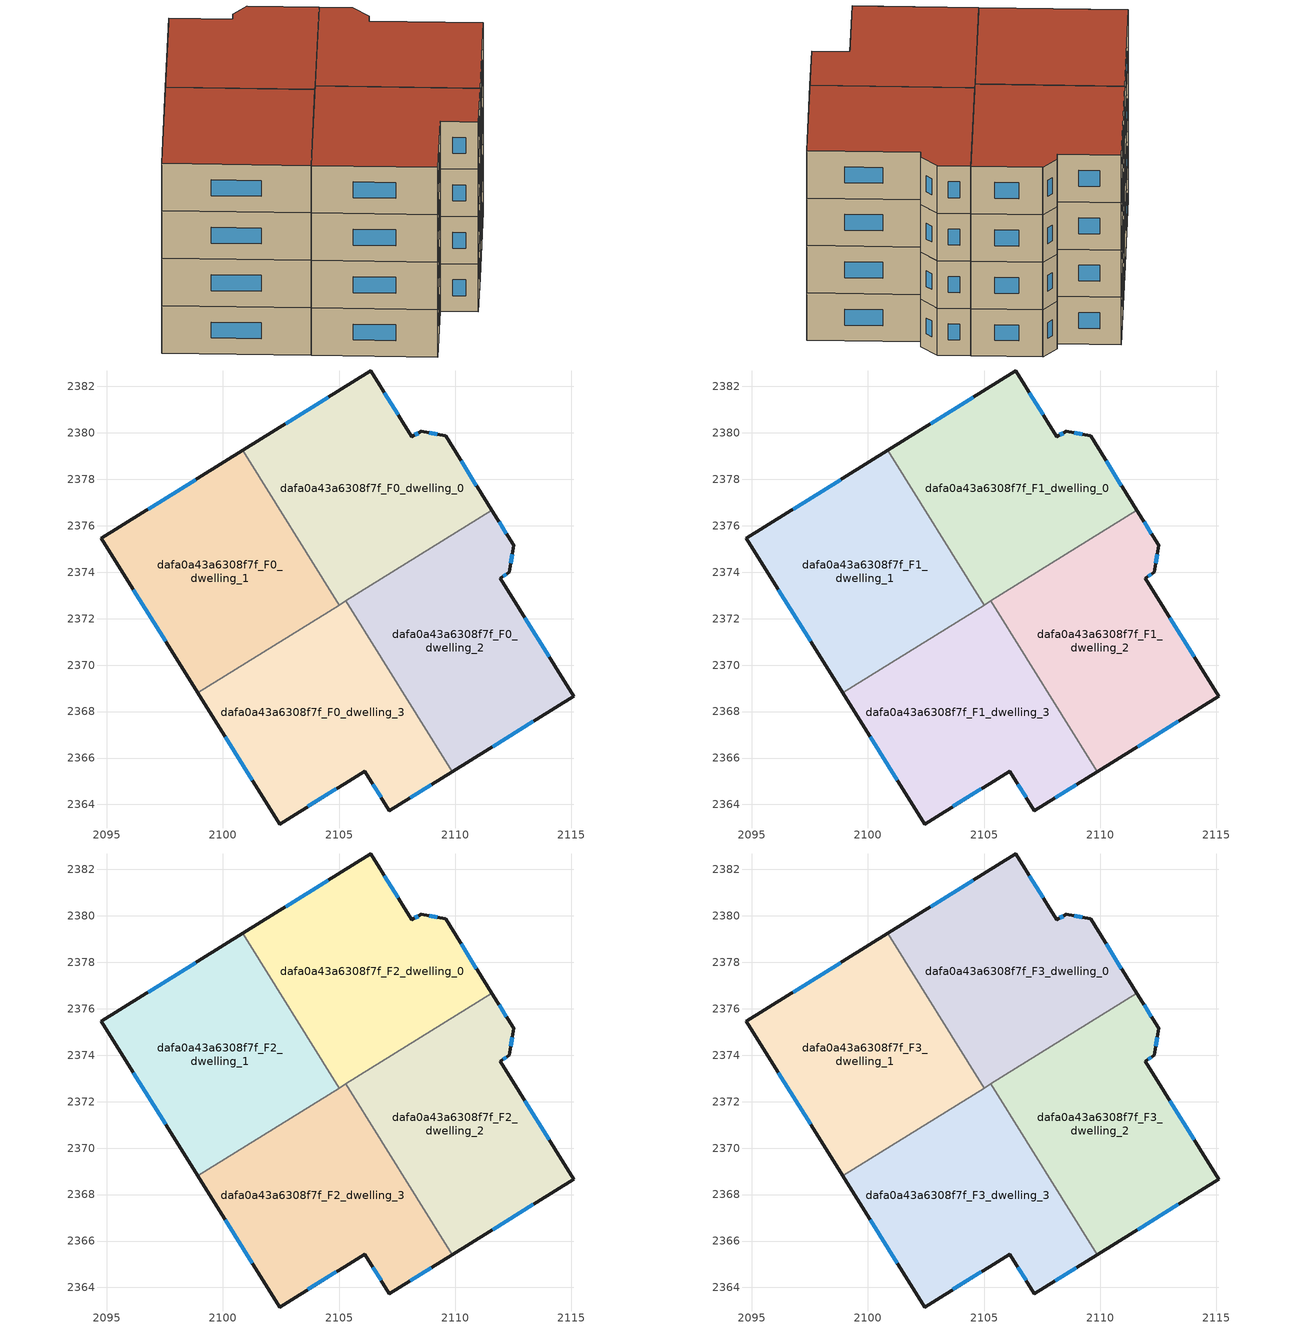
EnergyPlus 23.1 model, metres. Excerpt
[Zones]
dafa0a43a6308f7f_F0_dwelling_0
 floor ground (EU_floor_Construction): 2109.57,2379.88 2109.58,2379.87 2111.58,2376.67 2105,2372.58 2100.86,2379.25 2106.36,2382.67 2108.13,2379.83 2108.53,2380.08 z0
 wall outside (EU_wall_Construction): 2111.58,2376.67 2109.58,2379.87 2109.57,2379.88 2108.53,2380.08 2108.13,2379.83 2106.36,2382.67 2100.86,2379.25 z0:3
 wall to dafa0a43a6308f7f_F0_dwelling_1 (EU_wall_Construction): 2100.86,2379.25 2105,2372.58 z0:3
 wall to dafa0a43a6308f7f_F0_dwelling_2 (EU_wall_Construction): 2105.3,2372.76 2111.58,2376.67 z0:3
 wall to dafa0a43a6308f7f_F0_dwelling_3 (EU_wall_Construction): 2105,2372.58 2105.3,2372.76 z0:3
 window (EU_Window_Construction): 2109.23,2379.95 2108.88,2380.01 / 2110.91,2377.73 2110.25,2378.8 / 2104.53,2381.53 2102.69,2380.39 / 2107.54,2380.78 2106.95,2381.72 / 2108.4,2380 2108.27,2379.91 z1:2
dafa0a43a6308f7f_F0_dwelling_1
 floor ground (EU_floor_Construction): 2100.86,2379.25 2105,2372.58 2098.91,2368.8 2094.76,2375.46 z0
 wall outside (EU_wall_Construction): 2100.86,2379.25 2094.76,2375.46 2098.91,2368.8 z0:3
 wall to dafa0a43a6308f7f_F0_dwelling_3 (EU_wall_Construction): 2098.91,2368.8 2105,2372.58 z0:3
 window (EU_Window_Construction): 2098.83,2377.99 2096.79,2376.72 / 2096.14,2373.24 2097.53,2371.02 z1:2
dafa0a43a6308f7f_F0_dwelling_2
 floor ground (EU_floor_Construction): 2112.52,2375.16 2112.33,2373.99 2111.93,2373.74 2115.1,2368.66 2109.86,2365.41 2105.3,2372.76 2111.58,2376.67 z0
 wall outside (EU_wall_Construction): 2109.86,2365.41 2115.1,2368.66 2111.93,2373.74 2112.33,2373.99 2112.52,2375.16 2111.58,2376.67 z0:3
 wall to dafa0a43a6308f7f_F0_dwelling_3 (EU_wall_Construction): 2105.3,2372.76 2109.86,2365.41 z0:3
 window (EU_Window_Construction): 2112.39,2374.38 2112.45,2374.77 / 2112.06,2373.83 2112.2,2373.91 / 2114.05,2370.36 2112.99,2372.05 / 2111.61,2366.49 2113.36,2367.58 / 2112.2,2375.66 2111.89,2376.16 z1:2
dafa0a43a6308f7f_F0_dwelling_3
 floor ground (EU_floor_Construction): 2105.3,2372.76 2109.86,2365.41 2107.16,2363.73 2106.1,2365.44 2102.44,2363.16 2098.91,2368.8 z0
 wall outside (EU_wall_Construction): 2098.91,2368.8 2102.44,2363.16 2106.1,2365.44 2107.16,2363.73 2109.86,2365.41 z0:3
 window (EU_Window_Construction): 2108.06,2364.29 2108.96,2364.85 / 2106.46,2364.87 2106.81,2364.3 / 2103.66,2363.92 2104.88,2364.68 / 2100.09,2366.92 2101.26,2365.04 z1:2
dafa0a43a6308f7f_F1_dwelling_0
 floor to dafa0a43a6308f7f_F0_dwelling_0 (EU_floor_Construction): 2109.57,2379.88 2109.58,2379.87 2111.58,2376.67 2105,2372.58 2100.86,2379.25 2106.36,2382.67 2108.13,2379.83 2108.53,2380.08 z3
 wall outside (EU_wall_Construction): 2111.58,2376.67 2109.58,2379.87 2109.57,2379.88 2108.53,2380.08 2108.13,2379.83 2106.36,2382.67 2100.86,2379.25 z3:6
 wall to dafa0a43a6308f7f_F1_dwelling_1 (EU_wall_Construction): 2100.86,2379.25 2105,2372.58 z3:6
 wall to dafa0a43a6308f7f_F1_dwelling_2 (EU_wall_Construction): 2105.3,2372.76 2111.58,2376.67 z3:6
 wall to dafa0a43a6308f7f_F1_dwelling_3 (EU_wall_Construction): 2105,2372.58 2105.3,2372.76 z3:6
 window (EU_Window_Construction): 2109.23,2379.95 2108.88,2380.01 / 2110.91,2377.73 2110.25,2378.8 / 2104.53,2381.53 2102.69,2380.39 / 2107.54,2380.78 2106.95,2381.72 / 2108.4,2380 2108.27,2379.91 z4:5
dafa0a43a6308f7f_F1_dwelling_1
 floor to dafa0a43a6308f7f_F0_dwelling_1 (EU_floor_Construction): 2100.86,2379.25 2105,2372.58 2098.91,2368.8 2094.76,2375.46 z3
 wall outside (EU_wall_Construction): 2100.86,2379.25 2094.76,2375.46 2098.91,2368.8 z3:6
 wall to dafa0a43a6308f7f_F1_dwelling_3 (EU_wall_Construction): 2098.91,2368.8 2105,2372.58 z3:6
 window (EU_Window_Construction): 2098.83,2377.99 2096.79,2376.72 / 2096.14,2373.24 2097.53,2371.02 z4:5
dafa0a43a6308f7f_F1_dwelling_2
 floor to dafa0a43a6308f7f_F0_dwelling_2 (EU_floor_Construction): 2112.52,2375.16 2112.33,2373.99 2111.93,2373.74 2115.1,2368.66 2109.86,2365.41 2105.3,2372.76 2111.58,2376.67 z3
 wall outside (EU_wall_Construction): 2109.86,2365.41 2115.1,2368.66 2111.93,2373.74 2112.33,2373.99 2112.52,2375.16 2111.58,2376.67 z3:6
 wall to dafa0a43a6308f7f_F1_dwelling_3 (EU_wall_Construction): 2105.3,2372.76 2109.86,2365.41 z3:6
 window (EU_Window_Construction): 2112.39,2374.38 2112.45,2374.77 / 2112.06,2373.83 2112.2,2373.91 / 2114.05,2370.36 2112.99,2372.05 / 2111.61,2366.49 2113.36,2367.58 / 2112.2,2375.66 2111.89,2376.16 z4:5
dafa0a43a6308f7f_F1_dwelling_3
 floor to dafa0a43a6308f7f_F0_dwelling_3 (EU_floor_Construction): 2105.3,2372.76 2109.86,2365.41 2107.16,2363.73 2106.1,2365.44 2102.44,2363.16 2098.91,2368.8 z3
 wall outside (EU_wall_Construction): 2098.91,2368.8 2102.44,2363.16 2106.1,2365.44 2107.16,2363.73 2109.86,2365.41 z3:6
 window (EU_Window_Construction): 2108.06,2364.29 2108.96,2364.85 / 2106.46,2364.87 2106.81,2364.3 / 2103.66,2363.92 2104.88,2364.68 / 2100.09,2366.92 2101.26,2365.04 z4:5
dafa0a43a6308f7f_F2_dwelling_0
 floor to dafa0a43a6308f7f_F1_dwelling_0 (EU_floor_Construction): 2109.57,2379.88 2109.58,2379.87 2111.58,2376.67 2105,2372.58 2100.86,2379.25 2106.36,2382.67 2108.13,2379.83 2108.53,2380.08 z6
 wall outside (EU_wall_Construction): 2111.58,2376.67 2109.58,2379.87 2109.57,2379.88 2108.53,2380.08 2108.13,2379.83 2106.36,2382.67 2100.86,2379.25 z6:9
 wall to dafa0a43a6308f7f_F2_dwelling_1 (EU_wall_Construction): 2100.86,2379.25 2105,2372.58 z6:9
 wall to dafa0a43a6308f7f_F2_dwelling_2 (EU_wall_Construction): 2105.3,2372.76 2111.58,2376.67 z6:9
 wall to dafa0a43a6308f7f_F2_dwelling_3 (EU_wall_Construction): 2105,2372.58 2105.3,2372.76 z6:9
 window (EU_Window_Construction): 2109.23,2379.95 2108.88,2380.01 / 2110.91,2377.73 2110.25,2378.8 / 2104.53,2381.53 2102.69,2380.39 / 2107.54,2380.78 2106.95,2381.72 / 2108.4,2380 2108.27,2379.91 z7:8
dafa0a43a6308f7f_F2_dwelling_1
 floor to dafa0a43a6308f7f_F1_dwelling_1 (EU_floor_Construction): 2100.86,2379.25 2105,2372.58 2098.91,2368.8 2094.76,2375.46 z6
 wall outside (EU_wall_Construction): 2100.86,2379.25 2094.76,2375.46 2098.91,2368.8 z6:9
 wall to dafa0a43a6308f7f_F2_dwelling_3 (EU_wall_Construction): 2098.91,2368.8 2105,2372.58 z6:9
 window (EU_Window_Construction): 2098.83,2377.99 2096.79,2376.72 / 2096.14,2373.24 2097.53,2371.02 z7:8
dafa0a43a6308f7f_F2_dwelling_2
 floor to dafa0a43a6308f7f_F1_dwelling_2 (EU_floor_Construction): 2112.52,2375.16 2112.33,2373.99 2111.93,2373.74 2115.1,2368.66 2109.86,2365.41 2105.3,2372.76 2111.58,2376.67 z6
 wall outside (EU_wall_Construction): 2109.86,2365.41 2115.1,2368.66 2111.93,2373.74 2112.33,2373.99 2112.52,2375.16 2111.58,2376.67 z6:9
 wall to dafa0a43a6308f7f_F2_dwelling_3 (EU_wall_Construction): 2105.3,2372.76 2109.86,2365.41 z6:9
 window (EU_Window_Construction): 2112.39,2374.38 2112.45,2374.77 / 2112.06,2373.83 2112.2,2373.91 / 2114.05,2370.36 2112.99,2372.05 / 2111.61,2366.49 2113.36,2367.58 / 2112.2,2375.66 2111.89,2376.16 z7:8
dafa0a43a6308f7f_F2_dwelling_3
 floor to dafa0a43a6308f7f_F1_dwelling_3 (EU_floor_Construction): 2105.3,2372.76 2109.86,2365.41 2107.16,2363.73 2106.1,2365.44 2102.44,2363.16 2098.91,2368.8 z6
 wall outside (EU_wall_Construction): 2098.91,2368.8 2102.44,2363.16 2106.1,2365.44 2107.16,2363.73 2109.86,2365.41 z6:9
 window (EU_Window_Construction): 2108.06,2364.29 2108.96,2364.85 / 2106.46,2364.87 2106.81,2364.3 / 2103.66,2363.92 2104.88,2364.68 / 2100.09,2366.92 2101.26,2365.04 z7:8
dafa0a43a6308f7f_F3_dwelling_0
 floor to dafa0a43a6308f7f_F2_dwelling_0 (EU_floor_Construction): 2109.57,2379.88 2109.58,2379.87 2111.58,2376.67 2105,2372.58 2100.86,2379.25 2106.36,2382.67 2108.13,2379.83 2108.53,2380.08 z9
 wall outside (EU_wall_Construction): 2111.58,2376.67 2109.58,2379.87 2109.57,2379.88 2108.53,2380.08 2108.13,2379.83 2106.36,2382.67 2100.86,2379.25 z9:12
 wall to dafa0a43a6308f7f_F3_dwelling_1 (EU_wall_Construction): 2100.86,2379.25 2105,2372.58 z9:12
 wall to dafa0a43a6308f7f_F3_dwelling_2 (EU_wall_Construction): 2105.3,2372.76 2111.58,2376.67 z9:12
 wall to dafa0a43a6308f7f_F3_dwelling_3 (EU_wall_Construction): 2105,2372.58 2105.3,2372.76 z9:12
 window (EU_Window_Construction): 2109.23,2379.95 2108.88,2380.01 / 2110.91,2377.73 2110.25,2378.8 / 2104.53,2381.53 2102.69,2380.39 / 2107.54,2380.78 2106.95,2381.72 / 2108.4,2380 2108.27,2379.91 z10:11
 roof outside (EU_roof_Construction): 2111.58,2376.67 2109.58,2379.87 2109.57,2379.88 2108.53,2380.08 2108.13,2379.83 2106.36,2382.67 2100.86,2379.25 2105,2372.58 z12
dafa0a43a6308f7f_F3_dwelling_1
 floor to dafa0a43a6308f7f_F2_dwelling_1 (EU_floor_Construction): 2100.86,2379.25 2105,2372.58 2098.91,2368.8 2094.76,2375.46 z9
 wall outside (EU_wall_Construction): 2100.86,2379.25 2094.76,2375.46 2098.91,2368.8 z9:12
 wall to dafa0a43a6308f7f_F3_dwelling_3 (EU_wall_Construction): 2098.91,2368.8 2105,2372.58 z9:12
 window (EU_Window_Construction): 2098.83,2377.99 2096.79,2376.72 / 2096.14,2373.24 2097.53,2371.02 z10:11
 roof outside (EU_roof_Construction): 2105,2372.58 2100.86,2379.25 2094.76,2375.46 2098.91,2368.8 z12
dafa0a43a6308f7f_F3_dwelling_2
 floor to dafa0a43a6308f7f_F2_dwelling_2 (EU_floor_Construction): 2112.52,2375.16 2112.33,2373.99 2111.93,2373.74 2115.1,2368.66 2109.86,2365.41 2105.3,2372.76 2111.58,2376.67 z9
 wall outside (EU_wall_Construction): 2109.86,2365.41 2115.1,2368.66 2111.93,2373.74 2112.33,2373.99 2112.52,2375.16 2111.58,2376.67 z9:12
 wall to dafa0a43a6308f7f_F3_dwelling_3 (EU_wall_Construction): 2105.3,2372.76 2109.86,2365.41 z9:12
 window (EU_Window_Construction): 2112.39,2374.38 2112.45,2374.77 / 2112.06,2373.83 2112.2,2373.91 / 2114.05,2370.36 2112.99,2372.05 / 2111.61,2366.49 2113.36,2367.58 / 2112.2,2375.66 2111.89,2376.16 z10:11
 roof outside (EU_roof_Construction): 2115.1,2368.66 2111.93,2373.74 2112.33,2373.99 2112.52,2375.16 2111.58,2376.67 2105.3,2372.76 2109.86,2365.41 z12
dafa0a43a6308f7f_F3_dwelling_3
 floor to dafa0a43a6308f7f_F2_dwelling_3 (EU_floor_Construction): 2105.3,2372.76 2109.86,2365.41 2107.16,2363.73 2106.1,2365.44 2102.44,2363.16 2098.91,2368.8 z9
 wall outside (EU_wall_Construction): 2098.91,2368.8 2102.44,2363.16 2106.1,2365.44 2107.16,2363.73 2109.86,2365.41 z9:12
 window (EU_Window_Construction): 2108.06,2364.29 2108.96,2364.85 / 2106.46,2364.87 2106.81,2364.3 / 2103.66,2363.92 2104.88,2364.68 / 2100.09,2366.92 2101.26,2365.04 z10:11
 roof outside (EU_roof_Construction): 2109.86,2365.41 2105.3,2372.76 2098.91,2368.8 2102.44,2363.16 2106.1,2365.44 2107.16,2363.73 z12
[Building]
EU S2 Campaign: North Axis=0; Terrain=City; Solar Distribution=FullExterior
[Site:Location]
Budapest.Ferenc.Liszt.Intl.AP: Latitude=47.437; Longitude=19.256; Time Zone=1; Elevation=185
[SizingPeriod:WeatherFileDays]
AnnualSizingPeriod: Begin Month=1; Begin Day of Month=1; End Month=12; End Day of Month=31; Day of Week for Start Day=Monday; Use Weather File Daylight Saving Period=No; Use Weather File Rain and Snow Indicators=No
[MATERIAL]
EU_InternalMass_Material: Roughness=MediumRough; Thickness=0.1; Conductivity=1; Density=1800; Specific Heat=900; Thermal Absorptance=0.9; Solar Absorptance=0.7; Visible Absorptance=0.7
[MATERIAL:NOMASS] Roughness=MediumRough; Thermal Absorptance=0.9; Solar Absorptance=0.7; Visible Absorptance=0.7
Name | Thermal Resistance
EU_wall_NoMass | 0.893917
EU_roof_NoMass | 1.41085
EU_floor_NoMass | 0.993241
[WINDOWMATERIAL:SIMPLEGLAZINGSYSTEM]
EU_Window_SimpleGlazing: UFactor=3.26652; Solar Heat Gain Coefficient=0.75; Visible Transmittance=0.75
[CONSTRUCTION]
EU_wall_Construction: EU_wall_NoMass
EU_roof_Construction: EU_roof_NoMass
EU_floor_Construction: EU_floor_NoMass
EU_Window_Construction: EU_Window_SimpleGlazing
EU_InternalMass_Construction: EU_InternalMass_Material
[ZONE] Type=1; Multiplier=1; Ceiling Height=autocalculate; Floor Area=autocalculate; Part of Total Floor Area=Yes
Name | Volume
dafa0a43a6308f7f_F0_dwelling_0; dafa0a43a6308f7f_F1_dwelling_0; dafa0a43a6308f7f_F2_dwelling_0; dafa0a43a6308f7f_F3_dwelling_0 | 168.87
dafa0a43a6308f7f_F0_dwelling_1; dafa0a43a6308f7f_F1_dwelling_1; dafa0a43a6308f7f_F2_dwelling_1; dafa0a43a6308f7f_F3_dwelling_1 | 168.88
dafa0a43a6308f7f_F0_dwelling_2; dafa0a43a6308f7f_F1_dwelling_2; dafa0a43a6308f7f_F2_dwelling_2; dafa0a43a6308f7f_F3_dwelling_2 | 168.869
dafa0a43a6308f7f_F0_dwelling_3; dafa0a43a6308f7f_F1_dwelling_3; dafa0a43a6308f7f_F2_dwelling_3; dafa0a43a6308f7f_F3_dwelling_3 | 168.863
[INTERNALMASS] Construction=EU_InternalMass_Construction
Name | Zone or ZoneList | Surface Area
dafa0a43a6308f7f_F0_dwelling_0_EU_InternalMass | dafa0a43a6308f7f_F0_dwelling_0 | 56.2899
dafa0a43a6308f7f_F0_dwelling_1_EU_InternalMass | dafa0a43a6308f7f_F0_dwelling_1 | 56.2934
dafa0a43a6308f7f_F0_dwelling_2_EU_InternalMass | dafa0a43a6308f7f_F0_dwelling_2 | 56.2897
dafa0a43a6308f7f_F0_dwelling_3_EU_InternalMass | dafa0a43a6308f7f_F0_dwelling_3 | 56.2869
dafa0a43a6308f7f_F1_dwelling_0_EU_InternalMass | dafa0a43a6308f7f_F1_dwelling_0 | 56.2899
dafa0a43a6308f7f_F1_dwelling_1_EU_InternalMass | dafa0a43a6308f7f_F1_dwelling_1 | 56.2934
dafa0a43a6308f7f_F1_dwelling_2_EU_InternalMass | dafa0a43a6308f7f_F1_dwelling_2 | 56.2897
dafa0a43a6308f7f_F1_dwelling_3_EU_InternalMass | dafa0a43a6308f7f_F1_dwelling_3 | 56.2869
dafa0a43a6308f7f_F2_dwelling_0_EU_InternalMass | dafa0a43a6308f7f_F2_dwelling_0 | 56.2899
dafa0a43a6308f7f_F2_dwelling_1_EU_InternalMass | dafa0a43a6308f7f_F2_dwelling_1 | 56.2934
dafa0a43a6308f7f_F2_dwelling_2_EU_InternalMass | dafa0a43a6308f7f_F2_dwelling_2 | 56.2897
dafa0a43a6308f7f_F2_dwelling_3_EU_InternalMass | dafa0a43a6308f7f_F2_dwelling_3 | 56.2869
dafa0a43a6308f7f_F3_dwelling_0_EU_InternalMass | dafa0a43a6308f7f_F3_dwelling_0 | 56.2899
dafa0a43a6308f7f_F3_dwelling_1_EU_InternalMass | dafa0a43a6308f7f_F3_dwelling_1 | 56.2934
dafa0a43a6308f7f_F3_dwelling_2_EU_InternalMass | dafa0a43a6308f7f_F3_dwelling_2 | 56.2897
dafa0a43a6308f7f_F3_dwelling_3_EU_InternalMass | dafa0a43a6308f7f_F3_dwelling_3 | 56.2869
[OTHEREQUIPMENT] Fuel Type=Electricity; Design Level Calculation Method=Watts/Area; Power per Zone Floor Area=1; Fraction Latent=0; Fraction Radiant=0; Fraction Lost=0; Carbon Dioxide Generation Rate=0; EndUse Subcategory=EU_Step8_InternalGains
Name | Zone or ZoneList or Space or SpaceList | Schedule
EU_Step8_InternalGain_dafa0a43a6308f7f_F0_dwelling_0_f000 | dafa0a43a6308f7f_F0_dwelling_0 | EU_Step8_GainSchedule_dafa0a43a6308f7f_F0_dwelling_0_f000
EU_Step8_InternalGain_dafa0a43a6308f7f_F0_dwelling_1_f000 | dafa0a43a6308f7f_F0_dwelling_1 | EU_Step8_GainSchedule_dafa0a43a6308f7f_F0_dwelling_1_f000
EU_Step8_InternalGain_dafa0a43a6308f7f_F0_dwelling_2_f000 | dafa0a43a6308f7f_F0_dwelling_2 | EU_Step8_GainSchedule_dafa0a43a6308f7f_F0_dwelling_2_f000
EU_Step8_InternalGain_dafa0a43a6308f7f_F0_dwelling_3_f000 | dafa0a43a6308f7f_F0_dwelling_3 | EU_Step8_GainSchedule_dafa0a43a6308f7f_F0_dwelling_3_f000
EU_Step8_InternalGain_dafa0a43a6308f7f_F1_dwelling_0_f000 | dafa0a43a6308f7f_F1_dwelling_0 | EU_Step8_GainSchedule_dafa0a43a6308f7f_F1_dwelling_0_f000
EU_Step8_InternalGain_dafa0a43a6308f7f_F1_dwelling_1_f000 | dafa0a43a6308f7f_F1_dwelling_1 | EU_Step8_GainSchedule_dafa0a43a6308f7f_F1_dwelling_1_f000
EU_Step8_InternalGain_dafa0a43a6308f7f_F1_dwelling_2_f000 | dafa0a43a6308f7f_F1_dwelling_2 | EU_Step8_GainSchedule_dafa0a43a6308f7f_F1_dwelling_2_f000
EU_Step8_InternalGain_dafa0a43a6308f7f_F1_dwelling_3_f000 | dafa0a43a6308f7f_F1_dwelling_3 | EU_Step8_GainSchedule_dafa0a43a6308f7f_F1_dwelling_3_f000
EU_Step8_InternalGain_dafa0a43a6308f7f_F2_dwelling_0_f000 | dafa0a43a6308f7f_F2_dwelling_0 | EU_Step8_GainSchedule_dafa0a43a6308f7f_F2_dwelling_0_f000
EU_Step8_InternalGain_dafa0a43a6308f7f_F2_dwelling_1_f000 | dafa0a43a6308f7f_F2_dwelling_1 | EU_Step8_GainSchedule_dafa0a43a6308f7f_F2_dwelling_1_f000
EU_Step8_InternalGain_dafa0a43a6308f7f_F2_dwelling_2_f000 | dafa0a43a6308f7f_F2_dwelling_2 | EU_Step8_GainSchedule_dafa0a43a6308f7f_F2_dwelling_2_f000
EU_Step8_InternalGain_dafa0a43a6308f7f_F2_dwelling_3_f000 | dafa0a43a6308f7f_F2_dwelling_3 | EU_Step8_GainSchedule_dafa0a43a6308f7f_F2_dwelling_3_f000
EU_Step8_InternalGain_dafa0a43a6308f7f_F3_dwelling_0_f000 | dafa0a43a6308f7f_F3_dwelling_0 | EU_Step8_GainSchedule_dafa0a43a6308f7f_F3_dwelling_0_f000
EU_Step8_InternalGain_dafa0a43a6308f7f_F3_dwelling_1_f000 | dafa0a43a6308f7f_F3_dwelling_1 | EU_Step8_GainSchedule_dafa0a43a6308f7f_F3_dwelling_1_f000
EU_Step8_InternalGain_dafa0a43a6308f7f_F3_dwelling_2_f000 | dafa0a43a6308f7f_F3_dwelling_2 | EU_Step8_GainSchedule_dafa0a43a6308f7f_F3_dwelling_2_f000
EU_Step8_InternalGain_dafa0a43a6308f7f_F3_dwelling_3_f000 | dafa0a43a6308f7f_F3_dwelling_3 | EU_Step8_GainSchedule_dafa0a43a6308f7f_F3_dwelling_3_f000
[ZONEVENTILATION:DESIGNFLOWRATE] Schedule=EU_AlwaysOn; Design Flow Rate Calculation Method=AirChanges/Hour; Air Changes per Hour=0.71595; Ventilation Type=Natural; Fan Pressure Rise=0; Fan Total Efficiency=1; Constant Term Coefficient=1; Temperature Term Coefficient=0; Velocity Term Coefficient=0; Velocity Squared Term Coefficient=0; Minimum Indoor Temperature=-100; Maximum Indoor Temperature=100; Delta Temperature=-100; Minimum Outdoor Temperature=-100; Maximum Outdoor Temperature=100; Maximum Wind Speed=40
Name | Zone or ZoneList or Space or SpaceList
EU_ConstantAir_dafa0a43a6308f7f_F0_dwelling_0 | dafa0a43a6308f7f_F0_dwelling_0
EU_ConstantAir_dafa0a43a6308f7f_F0_dwelling_1 | dafa0a43a6308f7f_F0_dwelling_1
EU_ConstantAir_dafa0a43a6308f7f_F0_dwelling_2 | dafa0a43a6308f7f_F0_dwelling_2
EU_ConstantAir_dafa0a43a6308f7f_F0_dwelling_3 | dafa0a43a6308f7f_F0_dwelling_3
EU_ConstantAir_dafa0a43a6308f7f_F1_dwelling_0 | dafa0a43a6308f7f_F1_dwelling_0
EU_ConstantAir_dafa0a43a6308f7f_F1_dwelling_1 | dafa0a43a6308f7f_F1_dwelling_1
EU_ConstantAir_dafa0a43a6308f7f_F1_dwelling_2 | dafa0a43a6308f7f_F1_dwelling_2
EU_ConstantAir_dafa0a43a6308f7f_F1_dwelling_3 | dafa0a43a6308f7f_F1_dwelling_3
EU_ConstantAir_dafa0a43a6308f7f_F2_dwelling_0 | dafa0a43a6308f7f_F2_dwelling_0
EU_ConstantAir_dafa0a43a6308f7f_F2_dwelling_1 | dafa0a43a6308f7f_F2_dwelling_1
EU_ConstantAir_dafa0a43a6308f7f_F2_dwelling_2 | dafa0a43a6308f7f_F2_dwelling_2
EU_ConstantAir_dafa0a43a6308f7f_F2_dwelling_3 | dafa0a43a6308f7f_F2_dwelling_3
EU_ConstantAir_dafa0a43a6308f7f_F3_dwelling_0 | dafa0a43a6308f7f_F3_dwelling_0
EU_ConstantAir_dafa0a43a6308f7f_F3_dwelling_1 | dafa0a43a6308f7f_F3_dwelling_1
EU_ConstantAir_dafa0a43a6308f7f_F3_dwelling_2 | dafa0a43a6308f7f_F3_dwelling_2
EU_ConstantAir_dafa0a43a6308f7f_F3_dwelling_3 | dafa0a43a6308f7f_F3_dwelling_3
[HVACTEMPLATE:THERMOSTAT] Constant Heating Setpoint=20; Constant Cooling Setpoint=50
EU_HeatOnly_dafa0a43a6308f7f_F0_dwelling_0; EU_HeatOnly_dafa0a43a6308f7f_F0_dwelling_1; EU_HeatOnly_dafa0a43a6308f7f_F0_dwelling_2; EU_HeatOnly_dafa0a43a6308f7f_F0_dwelling_3; EU_HeatOnly_dafa0a43a6308f7f_F1_dwelling_0; EU_HeatOnly_dafa0a43a6308f7f_F1_dwelling_1; EU_HeatOnly_dafa0a43a6308f7f_F1_dwelling_2; EU_HeatOnly_dafa0a43a6308f7f_F1_dwelling_3; EU_HeatOnly_dafa0a43a6308f7f_F2_dwelling_0; EU_HeatOnly_dafa0a43a6308f7f_F2_dwelling_1; EU_HeatOnly_dafa0a43a6308f7f_F2_dwelling_2; EU_HeatOnly_dafa0a43a6308f7f_F2_dwelling_3; EU_HeatOnly_dafa0a43a6308f7f_F3_dwelling_0; EU_HeatOnly_dafa0a43a6308f7f_F3_dwelling_1; EU_HeatOnly_dafa0a43a6308f7f_F3_dwelling_2; EU_HeatOnly_dafa0a43a6308f7f_F3_dwelling_3
[HVACTEMPLATE:ZONE:IDEALLOADSAIRSYSTEM] System Availability Schedule=EU_AlwaysOn; Maximum Heating Supply Air Temperature=50; Minimum Cooling Supply Air Temperature=13; Maximum Heating Supply Air Humidity Ratio=0.0156; Minimum Cooling Supply Air Humidity Ratio=0.0077; Heating Limit=NoLimit; Cooling Limit=NoLimit; Heating Availability Schedule=EU_AlwaysOn; Cooling Availability Schedule=EU_CoolingOff; Dehumidification Control Type=ConstantSensibleHeatRatio; Cooling Sensible Heat Ratio=0.7; Dehumidification Setpoint=60; Humidification Control Type=None; Humidification Setpoint=30; Outdoor Air Method=None; Outdoor Air Flow Rate per Person=0.00944; Outdoor Air Flow Rate per Zone Floor Area=0; Outdoor Air Flow Rate per Zone=0; Demand Controlled Ventilation Type=None; Outdoor Air Economizer Type=NoEconomizer; Heat Recovery Type=None; Sensible Heat Recovery Effectiveness=0.7; Latent Heat Recovery Effectiveness=0.65
Name | Template Thermostat
dafa0a43a6308f7f_F0_dwelling_0 | EU_HeatOnly_dafa0a43a6308f7f_F0_dwelling_0
dafa0a43a6308f7f_F0_dwelling_1 | EU_HeatOnly_dafa0a43a6308f7f_F0_dwelling_1
dafa0a43a6308f7f_F0_dwelling_2 | EU_HeatOnly_dafa0a43a6308f7f_F0_dwelling_2
dafa0a43a6308f7f_F0_dwelling_3 | EU_HeatOnly_dafa0a43a6308f7f_F0_dwelling_3
dafa0a43a6308f7f_F1_dwelling_0 | EU_HeatOnly_dafa0a43a6308f7f_F1_dwelling_0
dafa0a43a6308f7f_F1_dwelling_1 | EU_HeatOnly_dafa0a43a6308f7f_F1_dwelling_1
dafa0a43a6308f7f_F1_dwelling_2 | EU_HeatOnly_dafa0a43a6308f7f_F1_dwelling_2
dafa0a43a6308f7f_F1_dwelling_3 | EU_HeatOnly_dafa0a43a6308f7f_F1_dwelling_3
dafa0a43a6308f7f_F2_dwelling_0 | EU_HeatOnly_dafa0a43a6308f7f_F2_dwelling_0
dafa0a43a6308f7f_F2_dwelling_1 | EU_HeatOnly_dafa0a43a6308f7f_F2_dwelling_1
dafa0a43a6308f7f_F2_dwelling_2 | EU_HeatOnly_dafa0a43a6308f7f_F2_dwelling_2
dafa0a43a6308f7f_F2_dwelling_3 | EU_HeatOnly_dafa0a43a6308f7f_F2_dwelling_3
dafa0a43a6308f7f_F3_dwelling_0 | EU_HeatOnly_dafa0a43a6308f7f_F3_dwelling_0
dafa0a43a6308f7f_F3_dwelling_1 | EU_HeatOnly_dafa0a43a6308f7f_F3_dwelling_1
dafa0a43a6308f7f_F3_dwelling_2 | EU_HeatOnly_dafa0a43a6308f7f_F3_dwelling_2
dafa0a43a6308f7f_F3_dwelling_3 | EU_HeatOnly_dafa0a43a6308f7f_F3_dwelling_3
[SIZING:ZONE] Zone Cooling Design Supply Air Temperature Input Method=SupplyAirTemperature; Zone Cooling Design Supply Air Temperature=13; Zone Heating Design Supply Air Temperature Input Method=SupplyAirTemperature; Zone Heating Design Supply Air Temperature=50; Zone Cooling Design Supply Air Humidity Ratio=0.008; Zone Heating Design Supply Air Humidity Ratio=0.008; Cooling Design Air Flow Method=DesignDay; Cooling Design Air Flow Rate=0; Cooling Minimum Air Flow per Zone Floor Area=0.000762; Cooling Minimum Air Flow=0; Cooling Minimum Air Flow Fraction=0.2; Heating Design Air Flow Method=DesignDay; Heating Design Air Flow Rate=0; Heating Maximum Air Flow per Zone Floor Area=0.002032; Heating Maximum Air Flow=0.141576; Heating Maximum Air Flow Fraction=0.3; Account for Dedicated Outdoor Air System=No; Dedicated Outdoor Air System Control Strategy=NeutralSupplyAir; Dedicated Outdoor Air Low Setpoint Temperature for Design=autosize; Dedicated Outdoor Air High Setpoint Temperature for Design=autosize; Zone Load Sizing Method=Sensible Load Only No Latent Load; Zone Latent Cooling Design Supply Air Humidity Ratio Input Method=HumidityRatioDifference; Zone Cooling Design Supply Air Humidity Ratio Difference=0.005; Zone Latent Heating Design Supply Air Humidity Ratio Input Method=HumidityRatioDifference; Zone Humidification Design Supply Air Humidity Ratio Difference=0.005
dafa0a43a6308f7f_F0_dwelling_0; dafa0a43a6308f7f_F0_dwelling_1; dafa0a43a6308f7f_F0_dwelling_2; dafa0a43a6308f7f_F0_dwelling_3; dafa0a43a6308f7f_F1_dwelling_0; dafa0a43a6308f7f_F1_dwelling_1; dafa0a43a6308f7f_F1_dwelling_2; dafa0a43a6308f7f_F1_dwelling_3; dafa0a43a6308f7f_F2_dwelling_0; dafa0a43a6308f7f_F2_dwelling_1; dafa0a43a6308f7f_F2_dwelling_2; dafa0a43a6308f7f_F2_dwelling_3; dafa0a43a6308f7f_F3_dwelling_0; dafa0a43a6308f7f_F3_dwelling_1; dafa0a43a6308f7f_F3_dwelling_2; dafa0a43a6308f7f_F3_dwelling_3
[SCHEDULE:CONSTANT]
Name | Hourly Value
EU_AlwaysOn | 1
EU_CoolingOff | 0
[SCHEDULE:FILE] Column Number=1; Rows to Skip at Top=0; Number of Hours of Data=8760; Column Separator=Comma; Interpolate to Timestep=No; Minutes per Item=60; Adjust Schedule for Daylight Savings=Yes
Name | File
EU_Step8_GainSchedule_dafa0a43a6308f7f_F0_dwelling_0_f000 | ../../schedules/dafa0a43a6308f7f/dafa0a43a6308f7f_F0_dwelling_0_f000_gain.csv
EU_Step8_GainSchedule_dafa0a43a6308f7f_F0_dwelling_1_f000 | ../../schedules/dafa0a43a6308f7f/dafa0a43a6308f7f_F0_dwelling_1_f000_gain.csv
EU_Step8_GainSchedule_dafa0a43a6308f7f_F0_dwelling_2_f000 | ../../schedules/dafa0a43a6308f7f/dafa0a43a6308f7f_F0_dwelling_2_f000_gain.csv
EU_Step8_GainSchedule_dafa0a43a6308f7f_F0_dwelling_3_f000 | ../../schedules/dafa0a43a6308f7f/dafa0a43a6308f7f_F0_dwelling_3_f000_gain.csv
EU_Step8_GainSchedule_dafa0a43a6308f7f_F1_dwelling_0_f000 | ../../schedules/dafa0a43a6308f7f/dafa0a43a6308f7f_F1_dwelling_0_f000_gain.csv
EU_Step8_GainSchedule_dafa0a43a6308f7f_F1_dwelling_1_f000 | ../../schedules/dafa0a43a6308f7f/dafa0a43a6308f7f_F1_dwelling_1_f000_gain.csv
EU_Step8_GainSchedule_dafa0a43a6308f7f_F1_dwelling_2_f000 | ../../schedules/dafa0a43a6308f7f/dafa0a43a6308f7f_F1_dwelling_2_f000_gain.csv
EU_Step8_GainSchedule_dafa0a43a6308f7f_F1_dwelling_3_f000 | ../../schedules/dafa0a43a6308f7f/dafa0a43a6308f7f_F1_dwelling_3_f000_gain.csv
EU_Step8_GainSchedule_dafa0a43a6308f7f_F2_dwelling_0_f000 | ../../schedules/dafa0a43a6308f7f/dafa0a43a6308f7f_F2_dwelling_0_f000_gain.csv
EU_Step8_GainSchedule_dafa0a43a6308f7f_F2_dwelling_1_f000 | ../../schedules/dafa0a43a6308f7f/dafa0a43a6308f7f_F2_dwelling_1_f000_gain.csv
EU_Step8_GainSchedule_dafa0a43a6308f7f_F2_dwelling_2_f000 | ../../schedules/dafa0a43a6308f7f/dafa0a43a6308f7f_F2_dwelling_2_f000_gain.csv
EU_Step8_GainSchedule_dafa0a43a6308f7f_F2_dwelling_3_f000 | ../../schedules/dafa0a43a6308f7f/dafa0a43a6308f7f_F2_dwelling_3_f000_gain.csv
EU_Step8_GainSchedule_dafa0a43a6308f7f_F3_dwelling_0_f000 | ../../schedules/dafa0a43a6308f7f/dafa0a43a6308f7f_F3_dwelling_0_f000_gain.csv
EU_Step8_GainSchedule_dafa0a43a6308f7f_F3_dwelling_1_f000 | ../../schedules/dafa0a43a6308f7f/dafa0a43a6308f7f_F3_dwelling_1_f000_gain.csv
EU_Step8_GainSchedule_dafa0a43a6308f7f_F3_dwelling_2_f000 | ../../schedules/dafa0a43a6308f7f/dafa0a43a6308f7f_F3_dwelling_2_f000_gain.csv
EU_Step8_GainSchedule_dafa0a43a6308f7f_F3_dwelling_3_f000 | ../../schedules/dafa0a43a6308f7f/dafa0a43a6308f7f_F3_dwelling_3_f000_gain.csv
